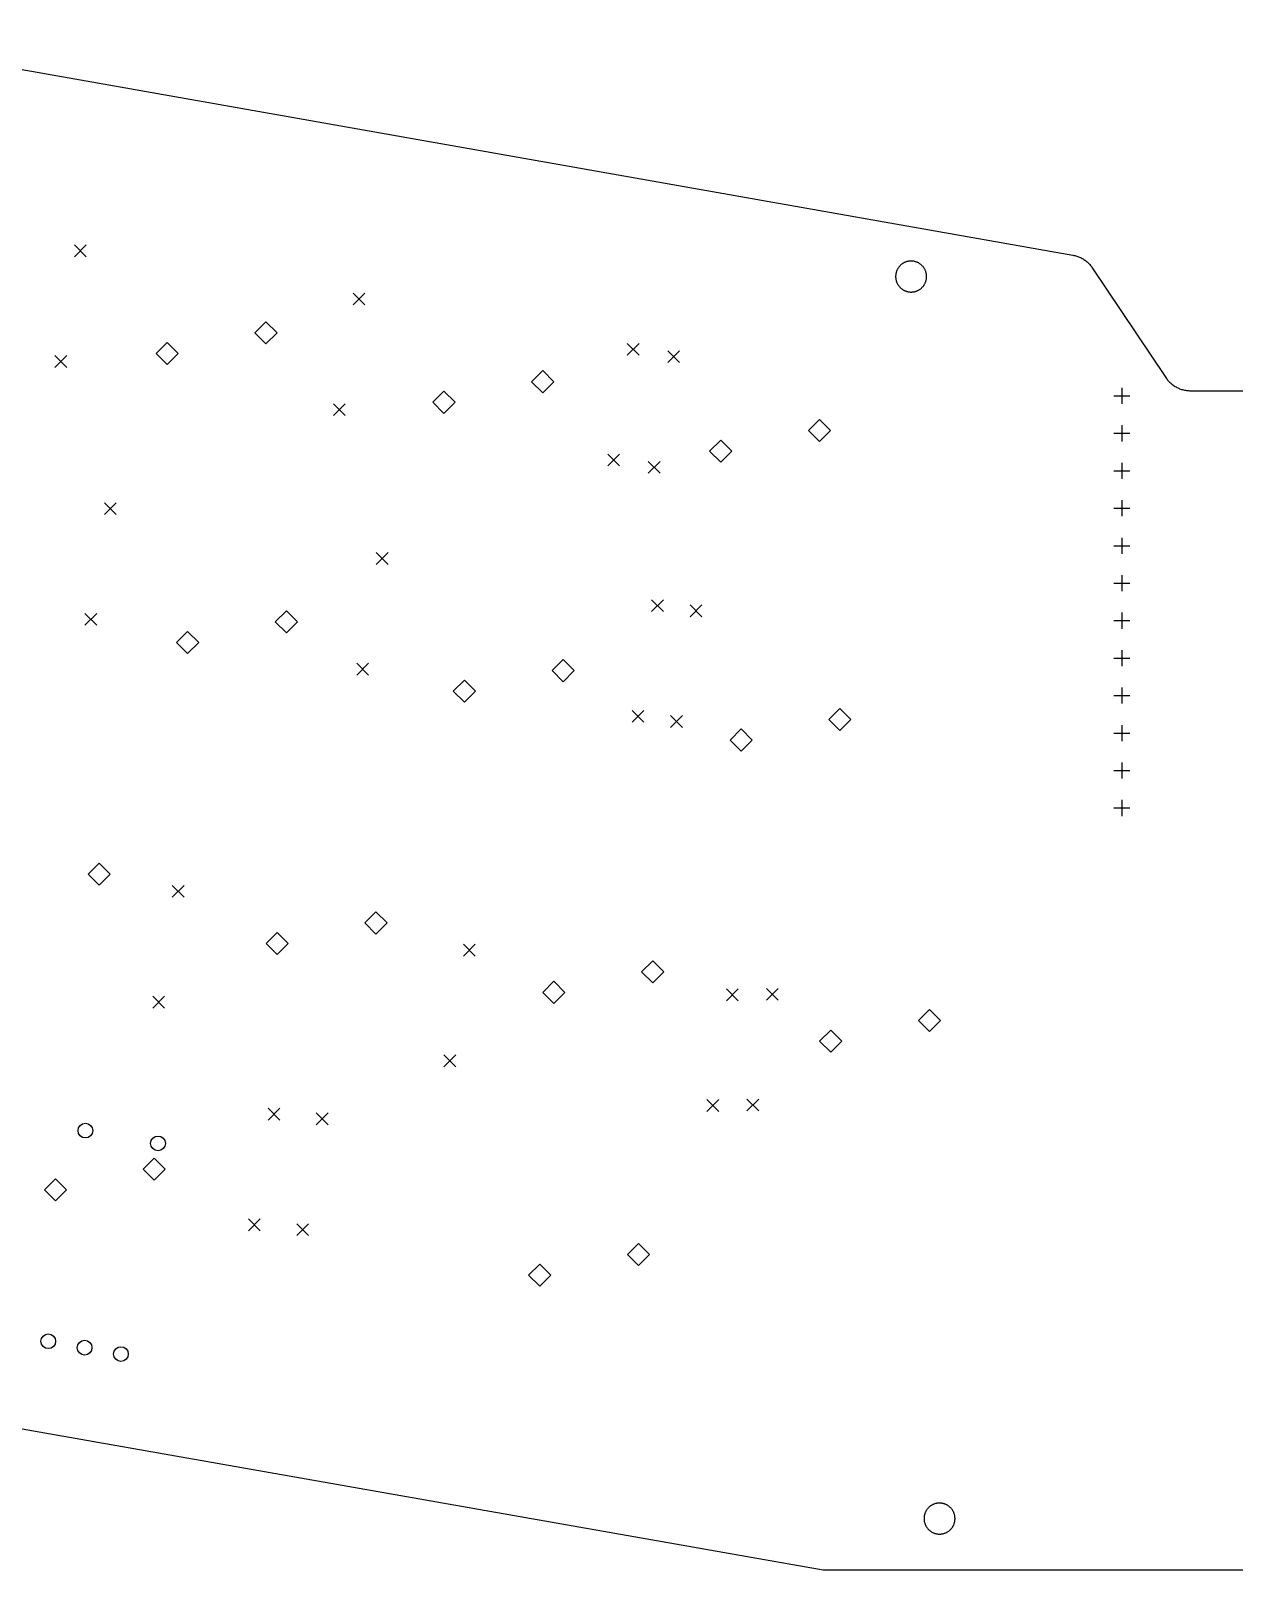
# Model space of a CAD drawing. Extents: x 52 to 383, y -191 to -68.
# Drawn here: x 137.4 to 219, y -172.4 to -68 of the extents above; entities that cross this region are included whole.
import ezdxf

# ---------------------------------------------------------------- set-up
doc = ezdxf.new("R2010")
doc.units = 0
doc.layers.add('BLACK', color=7, linetype='CONTINUOUS')

msp = doc.modelspace()

# ---------------------------------------------------------------- linework, layer by layer
at = {"layer": 'BLACK', "linetype": 'CONTINUOUS'}
for p, q in [((121.931, -68.0206), (208.033, -83.2315)), ((140.352, -82.5379), (141.152, -83.3379)), ((141.152, -82.5379), (140.352, -83.3379)), ((208.033, -83.2315), (208.099, -83.2443)), ((208.099, -83.2443), (208.165, -83.2593)), ((208.165, -83.2593), (208.23, -83.2765)), ((208.23, -83.2765), (208.294, -83.2958)), ((208.294, -83.2958), (208.357, -83.3173)), ((208.357, -83.3173), (208.42, -83.3409)), ((208.42, -83.3409), (208.482, -83.3667)), ((208.482, -83.3667), (208.543, -83.3944)), ((208.543, -83.3944), (208.604, -83.4243)), ((208.604, -83.4243), (208.663, -83.4561)), ((208.663, -83.4561), (208.721, -83.4899)), ((208.721, -83.4899), (208.778, -83.5256)), ((196.029, -84.5183), (196.024, -84.5544)), ((196.036, -84.4824), (196.029, -84.5183)), ((196.043, -84.4468), (196.036, -84.4824)), ((196.052, -84.4114), (196.043, -84.4468)), ((196.062, -84.3764), (196.052, -84.4114)), ((196.073, -84.3417), (196.062, -84.3764)), ((196.085, -84.3074), (196.073, -84.3417)), ((196.099, -84.2736), (196.085, -84.3074)), ((196.114, -84.2402), (196.099, -84.2736)), ((196.13, -84.2074), (196.114, -84.2402)), ((196.147, -84.1752), (196.13, -84.2074)), ((196.165, -84.1436), (196.147, -84.1752)), ((196.184, -84.1126), (196.165, -84.1436)), ((196.204, -84.0824), (196.184, -84.1126)), ((196.226, -84.0528), (196.204, -84.0824)), ((196.248, -84.024), (196.226, -84.0528)), ((196.271, -83.996), (196.248, -84.024)), ((196.296, -83.9688), (196.271, -83.996)), ((196.321, -83.9425), (196.296, -83.9688)), ((196.347, -83.917), (196.321, -83.9425)), ((196.374, -83.8925), (196.347, -83.917)), ((196.402, -83.869), (196.374, -83.8925)), ((196.43, -83.8464), (196.402, -83.869)), ((196.46, -83.8248), (196.43, -83.8464)), ((196.49, -83.8043), (196.46, -83.8248)), ((196.521, -83.7848), (196.49, -83.8043)), ((196.552, -83.7664), (196.521, -83.7848)), ((196.584, -83.7491), (196.552, -83.7664)), ((196.617, -83.7329), (196.584, -83.7491)), ((196.65, -83.7178), (196.617, -83.7329)), ((196.684, -83.704), (196.65, -83.7178)), ((196.718, -83.6913), (196.684, -83.704)), ((196.752, -83.6798), (196.718, -83.6913)), ((196.787, -83.6695), (196.752, -83.6798)), ((196.823, -83.6604), (196.787, -83.6695)), ((196.858, -83.6525), (196.823, -83.6604)), ((196.894, -83.6459), (196.858, -83.6525)), ((196.93, -83.6406), (196.894, -83.6459)), ((196.966, -83.6365), (196.93, -83.6406)), ((197.003, -83.6336), (196.966, -83.6365)), ((197.039, -83.6321), (197.003, -83.6336)), ((197.076, -83.6317), (197.039, -83.6321)), ((197.112, -83.6327), (197.076, -83.6317)), ((197.148, -83.6349), (197.112, -83.6327)), ((197.185, -83.6384), (197.148, -83.6349)), ((197.221, -83.6431), (197.185, -83.6384)), ((197.257, -83.6491), (197.221, -83.6431)), ((197.293, -83.6563), (197.257, -83.6491)), ((197.328, -83.6648), (197.293, -83.6563)), ((197.363, -83.6745), (197.328, -83.6648)), ((197.398, -83.6854), (197.363, -83.6745)), ((197.432, -83.6975), (197.398, -83.6854)), ((197.466, -83.7108), (197.432, -83.6975)), ((197.5, -83.7252), (197.466, -83.7108)), ((197.533, -83.7408), (197.5, -83.7252)), ((197.565, -83.7576), (197.533, -83.7408)), ((197.597, -83.7754), (197.565, -83.7576)), ((197.628, -83.7944), (197.597, -83.7754)), ((197.658, -83.8144), (197.628, -83.7944)), ((197.688, -83.8355), (197.658, -83.8144)), ((197.717, -83.8575), (197.688, -83.8355)), ((197.745, -83.8806), (197.717, -83.8575)), ((197.773, -83.9047), (197.745, -83.8806)), ((197.799, -83.9296), (197.773, -83.9047)), ((197.825, -83.9555), (197.799, -83.9296)), ((197.85, -83.9823), (197.825, -83.9555)), ((197.873, -84.0099), (197.85, -83.9823)), ((197.896, -84.0383), (197.873, -84.0099)), ((197.918, -84.0675), (197.896, -84.0383)), ((197.939, -84.0974), (197.918, -84.0675)), ((197.959, -84.128), (197.939, -84.0974)), ((197.977, -84.1593), (197.959, -84.128)), ((197.995, -84.1913), (197.977, -84.1593)), ((198.011, -84.2238), (197.995, -84.1913)), ((198.027, -84.2568), (198.011, -84.2238)), ((198.041, -84.2904), (198.027, -84.2568)), ((198.054, -84.3245), (198.041, -84.2904)), ((198.066, -84.359), (198.054, -84.3245)), ((198.076, -84.3938), (198.066, -84.359)), ((198.086, -84.4291), (198.076, -84.3938)), ((198.094, -84.4646), (198.086, -84.4291)), ((198.101, -84.5004), (198.094, -84.4646)), ((198.106, -84.5364), (198.101, -84.5004)), ((208.778, -83.5256), (208.833, -83.5632)), ((208.833, -83.5632), (208.888, -83.6026)), ((208.888, -83.6026), (208.94, -83.6439)), ((208.94, -83.6439), (208.992, -83.6869)), ((208.992, -83.6869), (209.042, -83.7316)), ((209.042, -83.7316), (209.091, -83.7779)), ((209.091, -83.7779), (209.138, -83.8259)), ((209.138, -83.8259), (209.183, -83.8754)), ((209.183, -83.8754), (209.227, -83.9264)), ((209.227, -83.9264), (209.269, -83.9789)), ((209.269, -83.9789), (209.309, -84.0327)), ((209.309, -84.0327), (209.347, -84.0878)), ((209.347, -84.0878), (214.336, -91.5345)), ((196.018, -84.6271), (196.017, -84.6635)), ((196.017, -84.6635), (196.017, -84.6999)), ((196.017, -84.6999), (196.018, -84.7364)), ((196.02, -84.5907), (196.018, -84.6271)), ((196.018, -84.7364), (196.02, -84.7727)), ((196.024, -84.5544), (196.02, -84.5907)), ((196.02, -84.7727), (196.024, -84.809)), ((196.024, -84.809), (196.029, -84.8451)), ((196.029, -84.8451), (196.036, -84.881)), ((196.036, -84.881), (196.043, -84.9166)), ((196.043, -84.9166), (196.052, -84.952)), ((196.052, -84.952), (196.062, -84.987)), ((196.062, -84.987), (196.073, -85.0217)), ((196.073, -85.0217), (196.085, -85.056)), ((196.085, -85.056), (196.099, -85.0898)), ((196.099, -85.0898), (196.114, -85.1232)), ((196.114, -85.1232), (196.13, -85.156)), ((196.13, -85.156), (196.147, -85.1882)), ((196.147, -85.1882), (196.165, -85.2198)), ((196.165, -85.2198), (196.184, -85.2508)), ((196.184, -85.2508), (196.204, -85.2811)), ((196.204, -85.2811), (196.226, -85.3106)), ((196.226, -85.3106), (196.248, -85.3394)), ((196.248, -85.3394), (196.271, -85.3674)), ((196.271, -85.3674), (196.296, -85.3946)), ((196.296, -85.3946), (196.321, -85.4209)), ((196.321, -85.4209), (196.347, -85.4464)), ((196.347, -85.4464), (196.374, -85.4709)), ((196.374, -85.4709), (196.402, -85.4944)), ((196.402, -85.4944), (196.43, -85.517)), ((196.43, -85.517), (196.46, -85.5386)), ((196.46, -85.5386), (196.49, -85.5591)), ((196.49, -85.5591), (196.521, -85.5786)), ((196.521, -85.5786), (196.552, -85.597)), ((197.597, -85.588), (197.628, -85.569)), ((197.628, -85.569), (197.658, -85.549)), ((197.658, -85.549), (197.688, -85.5279)), ((197.688, -85.5279), (197.717, -85.5059)), ((197.717, -85.5059), (197.745, -85.4828)), ((197.745, -85.4828), (197.773, -85.4587)), ((197.773, -85.4587), (197.799, -85.4338)), ((197.799, -85.4338), (197.825, -85.4079)), ((197.825, -85.4079), (197.85, -85.3811)), ((197.85, -85.3811), (197.873, -85.3535)), ((197.873, -85.3535), (197.896, -85.3251)), ((197.896, -85.3251), (197.918, -85.2959)), ((197.918, -85.2959), (197.939, -85.266)), ((197.939, -85.266), (197.959, -85.2354)), ((197.959, -85.2354), (197.977, -85.2041)), ((197.977, -85.2041), (197.995, -85.1721)), ((197.995, -85.1721), (198.011, -85.1396)), ((198.011, -85.1396), (198.027, -85.1066)), ((198.027, -85.1066), (198.041, -85.073)), ((198.041, -85.073), (198.054, -85.0389)), ((198.054, -85.0389), (198.066, -85.0044)), ((198.066, -85.0044), (198.076, -84.9696)), ((198.076, -84.9696), (198.086, -84.9343)), ((198.086, -84.9343), (198.094, -84.8988)), ((198.094, -84.8988), (198.101, -84.863)), ((198.101, -84.863), (198.106, -84.827)), ((198.111, -84.5726), (198.106, -84.5364)), ((198.106, -84.827), (198.111, -84.7909)), ((198.114, -84.6089), (198.111, -84.5726)), ((198.111, -84.7909), (198.114, -84.7545)), ((198.116, -84.6453), (198.114, -84.6089)), ((198.114, -84.7545), (198.116, -84.7181)), ((198.117, -84.6817), (198.116, -84.6453)), ((198.116, -84.7181), (198.117, -84.6817)), ((159.232, -85.7979), (160.032, -86.5979)), ((160.032, -85.7979), (159.232, -86.5979)), ((196.552, -85.597), (196.584, -85.6143)), ((196.584, -85.6143), (196.617, -85.6305)), ((196.617, -85.6305), (196.65, -85.6456)), ((196.65, -85.6456), (196.684, -85.6594)), ((196.684, -85.6594), (196.718, -85.6721)), ((196.718, -85.6721), (196.752, -85.6836)), ((196.752, -85.6836), (196.787, -85.6939)), ((196.787, -85.6939), (196.823, -85.703)), ((196.823, -85.703), (196.858, -85.7109)), ((196.858, -85.7109), (196.894, -85.7175)), ((196.894, -85.7175), (196.93, -85.7228)), ((196.93, -85.7228), (196.966, -85.7269)), ((196.966, -85.7269), (197.003, -85.7298)), ((197.003, -85.7298), (197.039, -85.7313)), ((197.039, -85.7313), (197.076, -85.7317)), ((197.076, -85.7317), (197.112, -85.7307)), ((197.112, -85.7307), (197.148, -85.7285)), ((197.148, -85.7285), (197.185, -85.725)), ((197.185, -85.725), (197.221, -85.7203)), ((197.221, -85.7203), (197.257, -85.7143)), ((197.257, -85.7143), (197.293, -85.7071)), ((197.293, -85.7071), (197.328, -85.6986)), ((197.328, -85.6986), (197.363, -85.6889)), ((197.363, -85.6889), (197.398, -85.678)), ((197.398, -85.678), (197.432, -85.6659)), ((197.432, -85.6659), (197.466, -85.6526)), ((197.466, -85.6526), (197.5, -85.6382)), ((197.5, -85.6382), (197.533, -85.6226)), ((197.533, -85.6226), (197.565, -85.6058)), ((197.565, -85.6058), (197.597, -85.588)), ((153.332, -87.7522), (152.582, -88.5022)), ((152.582, -88.5022), (153.332, -89.2522)), ((154.082, -88.5022), (153.332, -87.7522)), ((153.332, -89.2522), (154.082, -88.5022)), ((146.638, -89.151), (145.888, -89.901)), ((147.388, -89.901), (146.638, -89.151)), ((177.822, -89.2179), (178.622, -90.0179)), ((178.622, -89.2179), (177.822, -90.0179)), ((180.572, -89.7179), (181.372, -90.5179)), ((181.372, -89.7179), (180.572, -90.5179)), ((139.028, -90.0421), (139.828, -90.8421)), ((139.828, -90.0421), (139.028, -90.8421)), ((145.888, -89.901), (146.638, -90.651)), ((146.638, -90.651), (147.388, -89.901)), ((172.093, -91.0602), (171.343, -91.8102)), ((171.343, -91.8102), (172.093, -92.5602)), ((172.843, -91.8102), (172.093, -91.0602)), ((172.093, -92.5602), (172.843, -91.8102)), ((214.336, -91.5345), (214.375, -91.59)), ((214.375, -91.59), (214.415, -91.6442)), ((214.415, -91.6442), (214.457, -91.697)), ((214.457, -91.697), (214.501, -91.7483)), ((214.501, -91.7483), (214.547, -91.7982)), ((214.547, -91.7982), (214.594, -91.8464)), ((165.398, -92.459), (164.648, -93.209)), ((166.148, -93.209), (165.398, -92.459)), ((210.804, -92.7707), (211.896, -92.7707)), ((211.35, -92.2246), (211.35, -93.3168)), ((214.594, -91.8464), (214.643, -91.893)), ((214.643, -91.893), (214.694, -91.938)), ((214.694, -91.938), (214.746, -91.9812)), ((214.746, -91.9812), (214.799, -92.0226)), ((214.799, -92.0226), (214.854, -92.0622)), ((214.854, -92.0622), (214.91, -92.0999)), ((214.91, -92.0999), (214.968, -92.1357)), ((214.968, -92.1357), (215.026, -92.1695)), ((215.026, -92.1695), (215.086, -92.2014)), ((215.086, -92.2014), (215.147, -92.2312)), ((215.147, -92.2312), (215.208, -92.2589)), ((215.208, -92.2589), (215.271, -92.2845)), ((215.271, -92.2845), (215.334, -92.308)), ((215.334, -92.308), (215.398, -92.3294)), ((215.398, -92.3294), (215.463, -92.3485)), ((215.463, -92.3485), (215.529, -92.3655)), ((215.529, -92.3655), (215.595, -92.3802)), ((215.595, -92.3802), (215.661, -92.3927)), ((215.661, -92.3927), (215.728, -92.403)), ((215.728, -92.403), (215.795, -92.411)), ((215.795, -92.411), (215.863, -92.4167)), ((215.863, -92.4167), (215.93, -92.4201)), ((215.93, -92.4201), (215.998, -92.4213)), ((215.998, -92.4213), (221.942, -92.4213)), ((157.908, -93.3021), (158.708, -94.1021)), ((158.708, -93.3021), (157.908, -94.1021)), ((164.648, -93.209), (165.398, -93.959)), ((165.398, -93.959), (166.148, -93.209)), ((190.854, -94.3682), (190.104, -95.1182)), ((191.604, -95.1182), (190.854, -94.3682)), ((211.35, -94.7646), (211.35, -95.8568)), ((184.159, -95.767), (183.409, -96.517)), ((184.909, -96.517), (184.159, -95.767)), ((190.104, -95.1182), (190.854, -95.8682)), ((190.854, -95.8682), (191.604, -95.1182)), ((210.804, -95.3107), (211.896, -95.3107)), ((176.498, -96.7221), (177.298, -97.5221)), ((177.298, -96.7221), (176.498, -97.5221)), ((183.409, -96.517), (184.159, -97.267)), ((184.159, -97.267), (184.909, -96.517)), ((179.248, -97.2221), (180.048, -98.0221)), ((180.048, -97.2221), (179.248, -98.0221)), ((210.804, -97.8507), (211.896, -97.8507)), ((211.35, -97.3046), (211.35, -98.3968)), ((142.382, -100.018), (143.182, -100.818)), ((143.182, -100.018), (142.382, -100.818)), ((211.35, -99.8446), (211.35, -100.937)), ((210.804, -100.391), (211.896, -100.391)), ((210.804, -102.931), (211.896, -102.931)), ((211.35, -102.385), (211.35, -103.477)), ((160.812, -103.398), (161.612, -104.198)), ((161.612, -103.398), (160.812, -104.198)), ((211.35, -104.925), (211.35, -106.017)), ((210.804, -105.471), (211.896, -105.471)), ((154.715, -107.34), (153.965, -108.09)), ((155.465, -108.09), (154.715, -107.34)), ((179.472, -106.588), (180.272, -107.388)), ((180.272, -106.588), (179.472, -107.388)), ((182.082, -106.948), (182.882, -107.748)), ((182.882, -106.948), (182.082, -107.748)), ((211.35, -107.465), (211.35, -108.557)), ((141.058, -107.522), (141.858, -108.322)), ((141.858, -107.522), (141.058, -108.322)), ((153.965, -108.09), (154.715, -108.84)), ((154.715, -108.84), (155.465, -108.09)), ((210.804, -108.011), (211.896, -108.011)), ((148.02, -108.739), (147.27, -109.489)), ((147.27, -109.489), (148.02, -110.239)), ((148.77, -109.489), (148.02, -108.739)), ((148.02, -110.239), (148.77, -109.489)), ((210.804, -110.551), (211.896, -110.551)), ((211.35, -110.005), (211.35, -111.097)), ((159.488, -110.902), (160.288, -111.702)), ((160.288, -110.902), (159.488, -111.702)), ((173.475, -110.648), (172.725, -111.398)), ((172.725, -111.398), (173.475, -112.148)), ((174.225, -111.398), (173.475, -110.648)), ((173.475, -112.148), (174.225, -111.398)), ((166.781, -112.047), (166.031, -112.797)), ((167.531, -112.797), (166.781, -112.047)), ((211.35, -112.545), (211.35, -113.637)), ((166.031, -112.797), (166.781, -113.547)), ((166.781, -113.547), (167.531, -112.797)), ((210.804, -113.091), (211.896, -113.091)), ((178.148, -114.092), (178.948, -114.892)), ((178.948, -114.092), (178.148, -114.892)), ((180.758, -114.452), (181.558, -115.252)), ((181.558, -114.452), (180.758, -115.252)), ((192.236, -113.956), (191.486, -114.706)), ((191.486, -114.706), (192.236, -115.456)), ((192.986, -114.706), (192.236, -113.956)), ((192.236, -115.456), (192.986, -114.706)), ((185.541, -115.355), (184.791, -116.105)), ((186.291, -116.105), (185.541, -115.355)), ((210.804, -115.631), (211.896, -115.631)), ((211.35, -115.085), (211.35, -116.177)), ((184.791, -116.105), (185.541, -116.855)), ((185.541, -116.855), (186.291, -116.105)), ((211.35, -117.625), (211.35, -118.717)), ((210.804, -118.171), (211.896, -118.171)), ((210.804, -120.711), (211.896, -120.711)), ((211.35, -120.165), (211.35, -121.257)), ((142.026, -124.446), (141.276, -125.196)), ((141.276, -125.196), (142.026, -125.946)), ((142.776, -125.196), (142.026, -124.446)), ((142.026, -125.946), (142.776, -125.196)), ((146.982, -125.968), (147.782, -126.768)), ((147.782, -125.968), (146.982, -126.768)), ((160.787, -127.754), (160.037, -128.504)), ((161.537, -128.504), (160.787, -127.754)), ((154.092, -129.153), (153.342, -129.903)), ((154.842, -129.903), (154.092, -129.153)), ((160.037, -128.504), (160.787, -129.254)), ((160.787, -129.254), (161.537, -128.504)), ((153.342, -129.903), (154.092, -130.653)), ((154.092, -130.653), (154.842, -129.903)), ((166.72, -129.948), (167.52, -130.748)), ((167.52, -129.948), (166.72, -130.748)), ((179.548, -131.062), (178.798, -131.812)), ((180.298, -131.812), (179.548, -131.062)), ((172.853, -132.461), (172.103, -133.211)), ((173.603, -133.211), (172.853, -132.461)), ((178.798, -131.812), (179.548, -132.562)), ((179.548, -132.562), (180.298, -131.812)), ((145.658, -133.472), (146.458, -134.272)), ((146.458, -133.472), (145.658, -134.272)), ((172.103, -133.211), (172.853, -133.961)), ((172.853, -133.961), (173.603, -133.211)), ((184.55, -132.98), (185.35, -133.78)), ((185.35, -132.98), (184.55, -133.78)), ((187.262, -132.948), (188.062, -133.748)), ((188.062, -132.948), (187.262, -133.748)), ((198.308, -134.37), (197.558, -135.12)), ((199.058, -135.12), (198.308, -134.37)), ((197.558, -135.12), (198.308, -135.87)), ((198.308, -135.87), (199.058, -135.12)), ((191.614, -135.769), (190.864, -136.519)), ((190.864, -136.519), (191.614, -137.269)), ((192.364, -136.519), (191.614, -135.769)), ((191.614, -137.269), (192.364, -136.519)), ((165.397, -137.452), (166.197, -138.252)), ((166.197, -137.452), (165.397, -138.252)), ((183.227, -140.484), (184.027, -141.284)), ((184.027, -140.484), (183.227, -141.284)), ((185.938, -140.452), (186.738, -141.252)), ((186.738, -140.452), (185.938, -141.252)), ((153.47, -141.07), (154.27, -141.87)), ((154.27, -141.07), (153.47, -141.87)), ((156.742, -141.388), (157.542, -142.188)), ((157.542, -141.388), (156.742, -142.188)), ((145.754, -144.448), (145.004, -145.198)), ((146.504, -145.198), (145.754, -144.448)), ((139.059, -145.846), (138.309, -146.596)), ((139.809, -146.596), (139.059, -145.846)), ((145.004, -145.198), (145.754, -145.948)), ((145.754, -145.948), (146.504, -145.198)), ((138.309, -146.596), (139.059, -147.346)), ((139.059, -147.346), (139.809, -146.596)), ((152.147, -148.574), (152.947, -149.374)), ((152.947, -148.574), (152.147, -149.374)), ((155.418, -148.892), (156.218, -149.692)), ((156.218, -148.892), (155.418, -149.692)), ((178.585, -150.237), (177.835, -150.987)), ((179.335, -150.987), (178.585, -150.237)), ((177.835, -150.987), (178.585, -151.737)), ((178.585, -151.737), (179.335, -150.987)), ((171.89, -151.635), (171.14, -152.385)), ((172.64, -152.385), (171.89, -151.635)), ((171.14, -152.385), (171.89, -153.135)), ((171.89, -153.135), (172.64, -152.385)), ((191.113, -172.386), (121.696, -160.167)), ((198.416, -168.009), (198.386, -168.03)), ((198.447, -167.99), (198.416, -168.009)), ((198.478, -167.971), (198.447, -167.99)), ((198.51, -167.954), (198.478, -167.971)), ((198.543, -167.938), (198.51, -167.954)), ((198.576, -167.923), (198.543, -167.938)), ((198.61, -167.909), (198.576, -167.923)), ((198.644, -167.896), (198.61, -167.909)), ((198.678, -167.885), (198.644, -167.896)), ((198.713, -167.874), (198.678, -167.885)), ((198.749, -167.865), (198.713, -167.874)), ((198.784, -167.857), (198.749, -167.865)), ((198.82, -167.851), (198.784, -167.857)), ((198.856, -167.845), (198.82, -167.851)), ((198.892, -167.841), (198.856, -167.845)), ((198.929, -167.838), (198.892, -167.841)), ((198.965, -167.837), (198.929, -167.838)), ((199.002, -167.837), (198.965, -167.837)), ((199.038, -167.837), (199.002, -167.837)), ((199.074, -167.84), (199.038, -167.837)), ((199.111, -167.843), (199.074, -167.84)), ((199.147, -167.848), (199.111, -167.843)), ((199.183, -167.854), (199.147, -167.848)), ((199.219, -167.861), (199.183, -167.854)), ((199.254, -167.87), (199.219, -167.861)), ((199.289, -167.879), (199.254, -167.87)), ((199.324, -167.89), (199.289, -167.879)), ((199.358, -167.902), (199.324, -167.89)), ((199.392, -167.916), (199.358, -167.902)), ((199.426, -167.93), (199.392, -167.916)), ((199.459, -167.946), (199.426, -167.93)), ((199.491, -167.962), (199.459, -167.946)), ((199.523, -167.98), (199.491, -167.962)), ((199.554, -167.999), (199.523, -167.98)), ((199.584, -168.019), (199.554, -167.999)), ((199.614, -168.04), (199.584, -168.019)), ((197.944, -168.832), (197.943, -168.868)), ((197.943, -168.868), (197.943, -168.905)), ((197.943, -168.905), (197.944, -168.941)), ((197.946, -168.795), (197.944, -168.832)), ((197.944, -168.941), (197.946, -168.977)), ((197.95, -168.759), (197.946, -168.795)), ((197.946, -168.977), (197.95, -169.014)), ((197.955, -168.723), (197.95, -168.759)), ((197.95, -169.014), (197.955, -169.05)), ((197.962, -168.687), (197.955, -168.723)), ((197.955, -169.05), (197.962, -169.086)), ((197.969, -168.652), (197.962, -168.687)), ((197.978, -168.616), (197.969, -168.652)), ((197.988, -168.581), (197.978, -168.616)), ((197.999, -168.546), (197.988, -168.581)), ((198.012, -168.512), (197.999, -168.546)), ((198.025, -168.478), (198.012, -168.512)), ((198.04, -168.445), (198.025, -168.478)), ((198.056, -168.412), (198.04, -168.445)), ((198.073, -168.38), (198.056, -168.412)), ((198.091, -168.348), (198.073, -168.38)), ((198.11, -168.317), (198.091, -168.348)), ((198.13, -168.287), (198.11, -168.317)), ((198.152, -168.258), (198.13, -168.287)), ((198.174, -168.229), (198.152, -168.258)), ((198.197, -168.201), (198.174, -168.229)), ((198.222, -168.174), (198.197, -168.201)), ((198.247, -168.147), (198.222, -168.174)), ((198.273, -168.122), (198.247, -168.147)), ((198.3, -168.097), (198.273, -168.122)), ((198.328, -168.074), (198.3, -168.097)), ((198.356, -168.051), (198.328, -168.074)), ((198.386, -168.03), (198.356, -168.051)), ((199.643, -168.062), (199.614, -168.04)), ((199.671, -168.085), (199.643, -168.062)), ((199.699, -168.109), (199.671, -168.085)), ((199.725, -168.134), (199.699, -168.109)), ((199.751, -168.16), (199.725, -168.134)), ((199.776, -168.187), (199.751, -168.16)), ((199.799, -168.215), (199.776, -168.187)), ((199.822, -168.243), (199.799, -168.215)), ((199.844, -168.272), (199.822, -168.243)), ((199.865, -168.302), (199.844, -168.272)), ((199.885, -168.333), (199.865, -168.302)), ((199.903, -168.364), (199.885, -168.333)), ((199.921, -168.396), (199.903, -168.364)), ((199.937, -168.429), (199.921, -168.396)), ((199.953, -168.462), (199.937, -168.429)), ((199.967, -168.495), (199.953, -168.462)), ((199.98, -168.529), (199.967, -168.495)), ((199.992, -168.564), (199.98, -168.529)), ((200.002, -168.599), (199.992, -168.564)), ((200.012, -168.634), (200.002, -168.599)), ((200.02, -168.669), (200.012, -168.634)), ((200.027, -168.705), (200.02, -168.669)), ((200.02, -169.104), (200.027, -169.068)), ((200.032, -168.741), (200.027, -168.705)), ((200.027, -169.068), (200.032, -169.032)), ((200.037, -168.777), (200.032, -168.741)), ((200.032, -169.032), (200.037, -168.996)), ((200.04, -168.814), (200.037, -168.777)), ((200.037, -168.996), (200.04, -168.959)), ((200.042, -168.85), (200.04, -168.814)), ((200.04, -168.959), (200.042, -168.923)), ((200.043, -168.886), (200.042, -168.85)), ((200.042, -168.923), (200.043, -168.886)), ((197.962, -169.086), (197.969, -169.121)), ((197.969, -169.121), (197.978, -169.157)), ((197.978, -169.157), (197.988, -169.192)), ((197.988, -169.192), (197.999, -169.227)), ((197.999, -169.227), (198.012, -169.261)), ((198.012, -169.261), (198.025, -169.295)), ((198.025, -169.295), (198.04, -169.328)), ((198.04, -169.328), (198.056, -169.361)), ((198.056, -169.361), (198.073, -169.393)), ((198.073, -169.393), (198.091, -169.425)), ((198.091, -169.425), (198.11, -169.456)), ((198.11, -169.456), (198.13, -169.486)), ((198.13, -169.486), (198.152, -169.515)), ((198.152, -169.515), (198.174, -169.544)), ((198.174, -169.544), (198.197, -169.572)), ((198.197, -169.572), (198.222, -169.599)), ((198.222, -169.599), (198.247, -169.626)), ((198.247, -169.626), (198.273, -169.651)), ((198.273, -169.651), (198.3, -169.676)), ((198.3, -169.676), (198.328, -169.699)), ((198.328, -169.699), (198.356, -169.722)), ((198.356, -169.722), (198.386, -169.743)), ((198.386, -169.743), (198.416, -169.764)), ((198.416, -169.764), (198.447, -169.783)), ((198.447, -169.783), (198.478, -169.802)), ((198.478, -169.802), (198.51, -169.819)), ((198.51, -169.819), (198.543, -169.835)), ((198.543, -169.835), (198.576, -169.85)), ((198.576, -169.85), (198.61, -169.864)), ((198.61, -169.864), (198.644, -169.877)), ((198.644, -169.877), (198.678, -169.888)), ((198.678, -169.888), (198.713, -169.899)), ((198.713, -169.899), (198.749, -169.908)), ((198.749, -169.908), (198.784, -169.916)), ((198.784, -169.916), (198.82, -169.922)), ((198.82, -169.922), (198.856, -169.928)), ((198.856, -169.928), (198.892, -169.932)), ((198.892, -169.932), (198.929, -169.935)), ((198.929, -169.935), (198.965, -169.936)), ((198.965, -169.936), (199.002, -169.936)), ((199.002, -169.936), (199.038, -169.935)), ((199.038, -169.935), (199.074, -169.933)), ((199.074, -169.933), (199.111, -169.93)), ((199.111, -169.93), (199.147, -169.925)), ((199.147, -169.925), (199.183, -169.919)), ((199.183, -169.919), (199.219, -169.912)), ((199.219, -169.912), (199.254, -169.903)), ((199.254, -169.903), (199.289, -169.894)), ((199.289, -169.894), (199.324, -169.883)), ((199.324, -169.883), (199.358, -169.871)), ((199.358, -169.871), (199.392, -169.857)), ((199.392, -169.857), (199.426, -169.843)), ((199.426, -169.843), (199.459, -169.827)), ((199.459, -169.827), (199.491, -169.811)), ((199.491, -169.811), (199.523, -169.793)), ((199.523, -169.793), (199.554, -169.774)), ((199.554, -169.774), (199.584, -169.754)), ((199.584, -169.754), (199.614, -169.733)), ((199.614, -169.733), (199.643, -169.711)), ((199.643, -169.711), (199.671, -169.688)), ((199.671, -169.688), (199.699, -169.664)), ((199.699, -169.664), (199.725, -169.639)), ((199.725, -169.639), (199.751, -169.613)), ((199.751, -169.613), (199.776, -169.586)), ((199.776, -169.586), (199.799, -169.558)), ((199.799, -169.558), (199.822, -169.53)), ((199.822, -169.53), (199.844, -169.501)), ((199.844, -169.501), (199.865, -169.471)), ((199.865, -169.471), (199.885, -169.44)), ((199.885, -169.44), (199.903, -169.409)), ((199.903, -169.409), (199.921, -169.377)), ((199.921, -169.377), (199.937, -169.344)), ((199.937, -169.344), (199.953, -169.311)), ((199.953, -169.311), (199.967, -169.278)), ((199.967, -169.278), (199.98, -169.244)), ((199.98, -169.244), (199.992, -169.209)), ((199.992, -169.209), (200.002, -169.174)), ((200.002, -169.174), (200.012, -169.139)), ((200.012, -169.139), (200.02, -169.104)), ((246.07, -172.386), (191.113, -172.386))]:
    msp.add_line(p, q, dxfattribs=at)
at = {"layer": 'BLACK'}
for centre in [(141.091, -142.584), (146.015, -143.452), (138.573, -156.863), (141.035, -157.297), (143.497, -157.732)]:
    msp.add_circle(centre, 0.5, dxfattribs=at)

doc.saveas('drawing.dxf')
